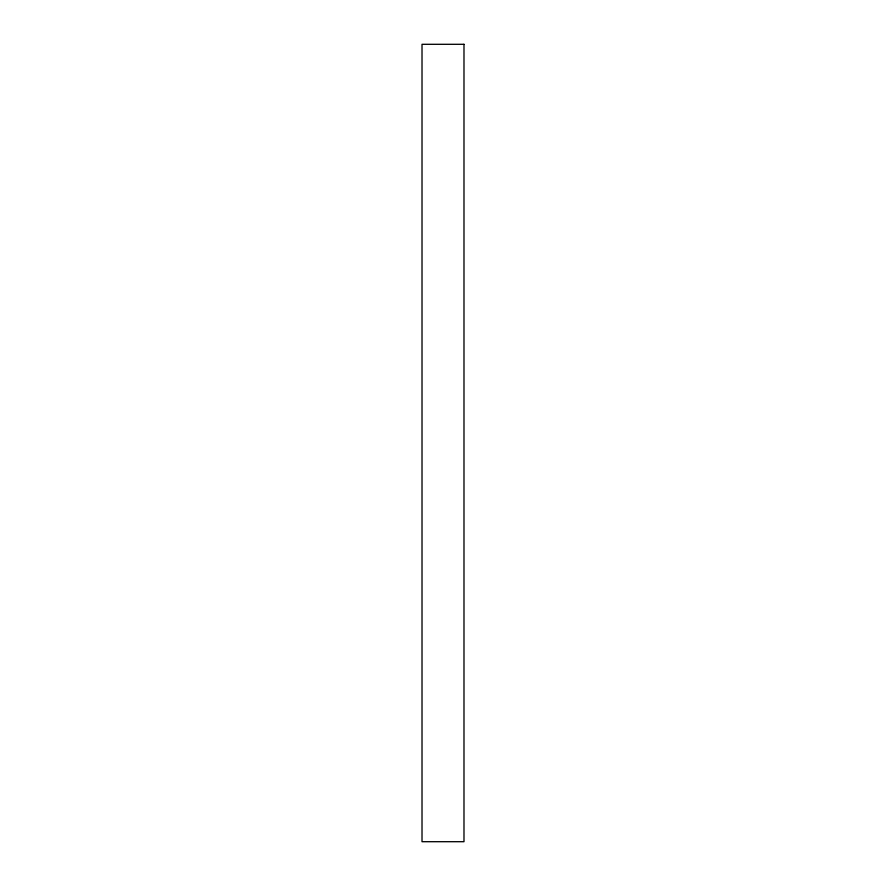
<?xml version="1.0" encoding="UTF-8"?>
<svg xmlns="http://www.w3.org/2000/svg" width="886" height="886" viewBox="0 0 886 886"><rect width="100%" height="100%" fill="white"/><g stroke="black" fill="none" stroke-linecap="round" stroke-linejoin="round"><path stroke-width="1.33" d="M463.987 44.3L422.013 44.3L422.013 841.7L463.987 841.7L463.987 44.3"/></g></svg>
